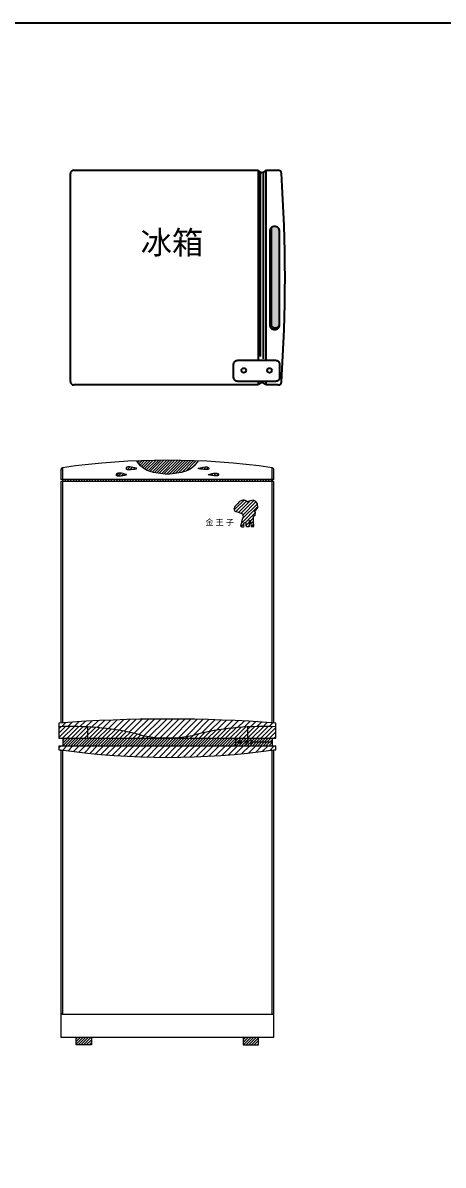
# Model space of a CAD drawing. Header units: millimetres. Extents: x 351279 to 387190, y -1289537 to -1277077.
# Drawn here: x 376222 to 377318, y -1280056 to -1277077 of the extents above; entities that cross this region are included whole.
import ezdxf

# ---------------------------------------------------------------- set-up
doc = ezdxf.new("R2010")
doc.units = ezdxf.units.MM
doc.header["$LTSCALE"] = 20
for name, color, linetype in [('2D', 7, 'Continuous'), ('3', 3, 'Continuous'), ('7', 35, 'Continuous'), ('BH', 3, 'Continuous')]:
    doc.layers.add(name, color=color, linetype=linetype)
doc.styles.add('STYLE5', font='dutchi.ttf')
doc.styles.add('样式 1', font='SimSun.ttf', dxfattribs={"height": 100})
pattern_1 = [(45, (97305.474, 96540.791), (-3.5355339, 3.5355339), [])]

# ---------------------------------------------------------------- blocks, each defined once
blk = doc.blocks.new('ghjvnjvcn')
at = {"layer": 'BH', "lineweight": 0}
h = blk.add_hatch(dxfattribs=at)
h.set_pattern_fill('ANSI31', scale=40, style=0)
h.set_pattern_definition(pattern_1)
h.paths.add_polyline_path([(149332.9, 92423.9, 0.193507), (149324.9, 92421.6, 0.561288), (149326.7, 92416.9, 0.066), (149332.4, 92416.6, 0.030205), (149351, 92418.7, 0.729321), (149351.1, 92419.8, 0.0505)])
h = blk.add_hatch(dxfattribs=at)
h.set_pattern_fill('ANSI31', scale=40, style=0)
h.set_pattern_definition(pattern_1)
h.paths.add_polyline_path([(149480.1, 92412.1, 0.160702), (149512.2, 92439.1, 0.020605), (149352.2, 92439.1, 0.160702), (149384.3, 92412.1, 0.069593), (149432.2, 92404.8, 0.069593)])
h = blk.add_hatch(dxfattribs=at)
h.set_pattern_fill('ANSI31', scale=40, style=0)
h.set_pattern_definition(pattern_1)
h.paths.add_polyline_path([(149513.3, 92419.8, 0.729321), (149513.5, 92418.7, 0.030205), (149532.1, 92416.6, 0.066), (149537.8, 92416.9, 0.561288), (149539.5, 92421.6, 0.193507), (149531.5, 92423.9, 0.0505)])
h = blk.add_hatch(dxfattribs=at)
h.set_pattern_fill('ANSI31', scale=40, style=0)
h.set_pattern_definition(pattern_1)
h.paths.add_polyline_path([(149325.3, 92402.4, 0.729321), (149325.4, 92403.5, 0.0505), (149307.3, 92407.5, 0.193507), (149299.2, 92405.3, 0.561288), (149301, 92400.6, 0.066), (149306.7, 92400.3, 0.030205)])
h = blk.add_hatch(dxfattribs=at)
h.set_pattern_fill('ANSI31', scale=40, style=0)
h.set_pattern_definition(pattern_1)
h.paths.add_polyline_path([(149539, 92403.5, 0.729321), (149539.2, 92402.4, 0.030205), (149557.8, 92400.3, 0.066), (149563.5, 92400.6, 0.561288), (149565.2, 92405.3, 0.193507), (149557.2, 92407.5, 0.0505)])
h = blk.add_hatch(dxfattribs=at)
h.set_pattern_fill('ANSI31', scale=40, style=0)
h.set_pattern_definition(pattern_1)
h.paths.add_polyline_path([(149159.2, 92390.8), (149159.2, 92385.8), (149705.2, 92385.8), (149705.2, 92390.8)])
h = blk.add_hatch(dxfattribs=at)
h.set_pattern_fill('ANSI31', scale=50, style=0)
h.set_pattern_definition([(45, (97305.474, 96540.791), (-4.4194174, 4.4194174), [])])
h.paths.add_polyline_path([(149659.1, 92309), (149663.6, 92311.9), (149667.7, 92317.9), (149667.5, 92326.8), (149663.2, 92333.6), (149656.2, 92336.9), (149645.1, 92334.5), (149641.7, 92331.4), (149636.7, 92335), (149630.7, 92337.9), (149620.1, 92333.3), (149614.8, 92327.1), (149608.3, 92319.9), (149605.6, 92313.6), (149607.8, 92307.8), (149616.9, 92305.4), (149628, 92301.3), (149629.7, 92292.9), (149626.3, 92283.3), (149624.9, 92275.1), (149622.5, 92269.6), (149625.4, 92267.2), (149631.1, 92266.9), (149632.3, 92268.1), (149631.1, 92274.2), (149633.5, 92277.3), (149634.5, 92279), (149636.7, 92277.5), (149636.7, 92270.3), (149638.4, 92267.9), (149645.3, 92267.9), (149646.3, 92269.1), (149646.3, 92273.9), (149646.1, 92281.6), (149646.1, 92284.5), (149648.7, 92282.4), (149649.2, 92277), (149650.6, 92271), (149650.9, 92267.7), (149656.2, 92266.9), (149657.4, 92268.6), (149656.7, 92280.4), (149657.1, 92294.6), (149661.2, 92298), (149662, 92304.7)])
h = blk.add_hatch(dxfattribs=at)
h.set_pattern_fill('ANSI31,_O', scale=90)
h.set_pattern_definition([(45, (97305.474, 96540.791), (-7.9549513, 7.9549513), [])])
h.paths.add_polyline_path([(149149.2, 91755.4), (149149.2, 91745.7, -0.065021), (149347, 91728.5, 0.074031), (149416.8, 91715.8), (149447.6, 91715.8, 0.074031), (149517.5, 91728.5, -0.065021), (149715.2, 91745.7), (149715.2, 91755.4, 0.03662)])
h.paths.add_polyline_path([(149710.2, 91685.8), (149715.2, 91685.8), (149715.2, 91695.8), (149149.2, 91695.8), (149149.2, 91685.8), (149154.2, 91685.8, 0.071942)])
h = blk.add_hatch(dxfattribs=at)
h.set_pattern_fill('ANSI31,_O', scale=65)
h.set_pattern_definition([(45, (97305.474, 96540.791), (-5.7452426, 5.7452426), [])])
h.paths.add_polyline_path([(149715.2, 91715.8), (149715.2, 91745.7, 0.024302), (149640.8, 91745.3), (149640.8, 91715.8)])
h.paths.add_polyline_path([(149517.5, 91728.5, -0.074031), (149447.6, 91715.8), (149640.8, 91715.8), (149640.8, 91745.3, 0.040654)])
h.paths.add_polyline_path([(149223.7, 91745.3), (149223.7, 91715.8), (149416.8, 91715.8, -0.074031), (149347, 91728.5, 0.040654)])
h.paths.add_polyline_path([(149223.7, 91715.8), (149223.7, 91745.3, 0.024302), (149149.2, 91745.7), (149149.2, 91715.8)])
h = blk.add_hatch(dxfattribs=at)
h.set_pattern_fill('ANSI31', scale=40, style=0)
h.set_pattern_definition(pattern_1)
h.paths.add_polyline_path([(149610.2, 91695.8), (149610.2, 91715.8), (149447.6, 91715.8, -0.015996), (149432.2, 91715.8, -0.015996), (149416.8, 91715.8), (149159.2, 91715.8), (149159.2, 91695.8)])
h.paths.add_polyline_path([(149650.2, 91695.8), (149650.2, 91715.8), (149610.2, 91715.8), (149610.2, 91695.8)])
h.paths.add_polyline_path([(149635.2, 91706.2, -1), (149643.2, 91706.2, -1)], flags=16)
h.paths.add_polyline_path([(149616.8, 91706.2, -1), (149624.8, 91706.2, -1)], flags=16)
h.paths.add_polyline_path([(149705.2, 91695.8), (149705.2, 91705.8), (149650.2, 91705.8), (149650.2, 91695.8)])
h.paths.add_polyline_path([(149705.2, 91705.8), (149705.2, 91715.8), (149650.2, 91715.8), (149650.2, 91705.8)])
h = blk.add_hatch(dxfattribs=at)
h.set_pattern_fill('ANSI31', scale=30, style=0)
h.set_pattern_definition([(45, (97305.474, 96540.791), (-2.65165043, 2.65165043), [])])
h.paths.add_polyline_path([(149643.2, 91706.2, 1), (149635.2, 91706.2, 1)])
h.paths.add_polyline_path([(149616.8, 91706.2, 1), (149624.8, 91706.2, 1)])
h = blk.add_hatch(dxfattribs=at)
h.set_pattern_fill('ANSI31', scale=40, style=0)
h.set_pattern_definition(pattern_1)
h.paths.add_polyline_path([(149194.2, 90935.8), (149194.2, 90915.8), (149234.2, 90915.8), (149234.2, 90935.8)])
h = blk.add_hatch(dxfattribs=at)
h.set_pattern_fill('ANSI31', scale=40, style=0)
h.set_pattern_definition(pattern_1)
h.paths.add_polyline_path([(149670.2, 90915.8), (149670.2, 90935.8), (149630.2, 90935.8), (149630.2, 90915.8)])
at = {"layer": '3', "color": 7, "lineweight": 0}
for p, q in [((149159.2, 91756.1, -400), (149159.2, 92421.5, -400)), ((149705.2, 91756.1, -400), (149705.2, 92421.5, -400)), ((149223.7, 91745.3, -400), (149223.7, 91715.8, -400)), ((149640.8, 91745.3, -400), (149640.8, 91715.8, -400)), ((149610.2, 91715.8, -400), (149610.2, 91695.8, -400)), ((149650.2, 91715.8, -400), (149650.2, 91695.8, -400)), ((149159.2, 90995.8, -400), (149159.2, 91685.1, -400)), ((149705.2, 90995.8, -400), (149705.2, 91685.1, -400))]:
    blk.add_line(p, q, dxfattribs=at)
at = {"layer": '3', "color": 7, "lineweight": 0, "elevation": -400}
for points in [[(149351, 92418.7, 0.741433), (149351.1, 92419.8, 0.050066), (149333.1, 92423.8, 0.197229), (149324.9, 92421.6, 0.574938), (149326.8, 92416.9, 0.064587), (149332.4, 92416.6, 0.030174)], [(149513.5, 92418.7, -0.741433), (149513.3, 92419.8, -0.050066), (149531.3, 92423.8, -0.197229), (149539.5, 92421.6, -0.574938), (149537.7, 92416.9, -0.064587), (149532.1, 92416.6, -0.030174)], [(149325.3, 92402.4, 0.741433), (149325.4, 92403.5, 0.050066), (149307.4, 92407.5, 0.197229), (149299.2, 92405.3, 0.574938), (149301.1, 92400.5, 0.064587), (149306.7, 92400.3, 0.030174)], [(149539.2, 92402.4, -0.741433), (149539, 92403.5, -0.050066), (149557, 92407.5, -0.197229), (149565.2, 92405.3, -0.574938), (149563.3, 92400.5, -0.064587), (149557.8, 92400.3, -0.030174)]]:
    blk.add_lwpolyline(points, format="xyb", close=True, dxfattribs=at)
blk.add_lwpolyline([(149512.2, 92439.1, -0.160702), (149480.1, 92412.1, -0.069593), (149432.2, 92404.8, -0.069593), (149384.3, 92412.1, -0.160702), (149352.2, 92439.1)], format="xyb", dxfattribs=at)
blk.add_lwpolyline([(149657.4, 92268.6), (149656.7, 92280.4), (149657.1, 92294.6), (149661.2, 92298), (149662, 92304.7), (149659.1, 92309), (149663.6, 92311.9), (149667.7, 92317.9), (149667.5, 92326.8), (149663.2, 92333.6), (149656.2, 92336.9), (149645.1, 92334.5), (149641.7, 92331.4), (149636.7, 92335), (149630.7, 92337.9), (149620.1, 92333.3), (149614.8, 92327.1), (149608.3, 92319.9), (149605.6, 92313.6), (149607.8, 92307.8), (149616.9, 92305.4), (149628, 92301.3), (149629.7, 92292.9), (149626.3, 92283.3), (149624.9, 92275.1), (149622.5, 92269.6), (149625.4, 92267.2), (149631.1, 92266.9), (149632.3, 92268.1), (149631.1, 92274.2), (149633.5, 92277.3), (149634.5, 92279), (149636.7, 92277.5), (149636.7, 92270.3), (149638.4, 92267.9), (149645.3, 92267.9), (149646.3, 92269.1), (149646.3, 92273.9), (149646.1, 92281.6), (149646.1, 92284.5), (149648.7, 92282.4), (149649.2, 92277), (149650.6, 92271), (149650.9, 92267.7), (149656.2, 92266.9), (149657.4, 92268.6)], dxfattribs=at)
at = {"layer": '3', "color": 7, "lineweight": 0}
for centre in [(149620.8, 91706.2, -400), (149639.2, 91706.2, -400)]:
    blk.add_circle(centre, 4, dxfattribs=at)
at = {"layer": '7', "color": 7, "lineweight": 0}
for p, q in [((149154.2, 92416.4, -400), (149154.2, 92390.8, -400)), ((149710.2, 92390.8, -400), (149710.2, 92416.4, -400)), ((149710.2, 92390.8, -400), (149154.2, 92390.8, -400)), ((149154.2, 92385.8, -400), (149154.2, 91755.8, -400)), ((149710.2, 92385.8, -400), (149154.2, 92385.8, -400)), ((149159.2, 92390.8, -400), (149159.2, 92385.8, -400)), ((149705.2, 92390.8, -400), (149705.2, 92385.8, -400)), ((149710.2, 91755.8, -400), (149710.2, 92385.8, -400)), ((149149.2, 91755.4, -400), (149149.2, 91715.8, -400)), ((149715.2, 91715.8, -400), (149715.2, 91755.4, -400)), ((149149.2, 91715.8, -400), (149715.2, 91715.8, -400)), ((149159.2, 91715.8, -400), (149159.2, 91695.8, -400)), ((149705.2, 91715.8, -400), (149705.2, 91695.8, -400)), ((149149.2, 91695.8, -400), (149715.2, 91695.8, -400)), ((149149.2, 91695.8, -400), (149149.2, 91685.8, -400)), ((149149.2, 91685.8, -400), (149154.2, 91685.8, -400)), ((149154.2, 91685.8, -400), (149154.2, 90935.8, -400)), ((149705.2, 91705.8, -400), (149650.2, 91705.8, -400)), ((149710.2, 90935.8, -400), (149710.2, 91685.8, -400)), ((149710.2, 91685.8, -400), (149715.2, 91685.8, -400)), ((149715.2, 91685.8, -400), (149715.2, 91695.8, -400)), ((149159.2, 90995.8, -400), (149705.2, 90995.8, -400)), ((149154.2, 90935.8, -400), (149710.2, 90935.8, -400))]:
    blk.add_line(p, q, dxfattribs=at)
at = {"layer": '7', "color": 7, "lineweight": 0, "elevation": -400}
blk.add_lwpolyline([(149715.2, 91745.7, 0.065021), (149517.5, 91728.5, -0.090134), (149432.2, 91715.8, -0.090134), (149347, 91728.5, 0.065021), (149149.2, 91745.7)], format="xyb", dxfattribs=at)
for points in [[(149234.2, 90935.8), (149234.2, 90915.8), (149194.2, 90915.8), (149194.2, 90935.8)], [(149630.2, 90935.8), (149630.2, 90915.8), (149670.2, 90915.8), (149670.2, 90935.8)]]:
    blk.add_lwpolyline(points, dxfattribs=at)
at = {"layer": '7', "color": 7, "lineweight": 0}
for centre, radius, start, end in [((149432.2, 90498.7, -400), 1942.1, 81.8982, 98.1018), ((149159.2, 92416.4, -400), 5, 98.1018, 180), ((149705.2, 92416.4, -400), 5, 0, 81.8982), ((149432.2, 87896.6, -400), 3869.2, 85.8055, 94.1945), ((149432.2, 93607.9, -400), 1942.1, 261.7702, 278.2298), ((149159.2, 91000.8, -400), 5, 180, 270), ((149705.2, 91000.8, -400), 5, 270, 0)]:
    blk.add_arc(centre, radius, start, end, dxfattribs=at)
at = {"layer": '3', "color": 7, "lineweight": 0, "style": 'STYLE5'}
blk.add_text('金 王 子', height=15, dxfattribs=at).set_placement((149531.3, 92271.4, -400))
blk = doc.blocks.new('fgbxcfbgxcb')
at = {"layer": '2D'}
blk.add_hatch(color=0, dxfattribs=at).paths.add_polyline_path([(152540.2, 100094.7, 0.414214), (152527.4, 100107.5, 0.196626), (152518.4, 100103.8), (152518.4, 99850.5, 0.749582), (152540.2, 99851.6)])
at = {"layer": '2D', "color": 0}
for p, q in [((151994.3, 99702.8), (151994.3, 100245.4)), ((152003, 100254.1), (152484.3, 100254.1)), ((152484.3, 100254.1), (152484.3, 99758.4)), ((152490, 100249.3), (152490, 99768.4)), ((152497, 100248.7), (152497, 99762.6)), ((152504.3, 100254.1), (152504.3, 99758.4)), ((152504.3, 100254.1), (152536.3, 100254.1)), ((152484.3, 99694.1), (152003, 99694.1)), ((152484.3, 99703.4), (152484.3, 99694.1)), ((152504.3, 99703.4), (152504.3, 99694.1)), ((152536.3, 99694.1), (152504.3, 99694.1))]:
    blk.add_line(p, q, dxfattribs=at)
for points in [[(152514.5, 100094.7), (152514.5, 99851.5, 0.414214), (152527.4, 99838.7), (152527.4, 99838.7, 0.414214), (152540.2, 99851.5), (152540.2, 100094.7, 0.414214), (152527.4, 100107.5), (152527.4, 100107.5, 0.414214)], [(152540.4, 99747.8), (152540.4, 99714.1, -0.414214), (152529.7, 99703.4), (152431.1, 99703.4, -0.414214), (152420.4, 99714.1), (152420.4, 99747.8, -0.414214), (152431.1, 99758.4), (152529.7, 99758.4, -0.414214)]]:
    blk.add_lwpolyline(points, format="xyb", close=True, dxfattribs=at)
blk.add_lwpolyline([(152518.4, 100103.8), (152518.4, 99850.5, 0.749582), (152540.2, 99851.6)], format="xyb", dxfattribs=at)
for centre in [(152446.7, 99732), (152514, 99732)]:
    blk.add_circle(centre, 6, dxfattribs=at)
for centre, radius, start, end in [((152003, 100245.4), 8.68, 90, 180), ((152494.3, 100260), 11.6, 210.606, 329.394), ((152536.3, 100245.4), 8.68, 4.5217, 90), ((148661.6, 99974.1), 3892.9, 355.9934, 4.0066), ((152003, 99702.8), 8.68, 180, 270), ((152494.3, 99688.2), 11.6, 30.606, 149.394), ((152536.3, 99702.8), 8.68, 270, 355.4783)]:
    blk.add_arc(centre, radius, start, end, dxfattribs=at)
blk = doc.blocks.new('jhvjbjb')
at = {"lineweight": 0}
blk.add_blockref('fgbxcfbgxcb', (12716.2, 15881.7, -800), dxfattribs=at)
at = {"lineweight": 0, "insert": (164893.7, 115977.1), "char_height": 60, "width": 343.669, "attachment_point": 1, "style": '样式 1'}
blk.add_mtext('冰箱', dxfattribs=at)

msp = doc.modelspace()

# ---------------------------------------------------------------- linework, layer by layer
at = {"color": 3}
msp.add_lwpolyline([(372812.5, -1277076.836), (387190.469, -1277076.836), (387190.469, -1289537.07), (372812.5, -1289537.07)], close=True, dxfattribs=at)

# ---------------------------------------------------------------- block references
at = {"color": 7, "lineweight": 0}
msp.add_blockref('jhvjbjb', (211635.09, -1393597.15, 800), dxfattribs=at)
at = {"lineweight": 0}
msp.add_blockref('ghjvnjvcn', (227166.639, -1370658.577, 400), dxfattribs=at)

doc.saveas('drawing.dxf')
